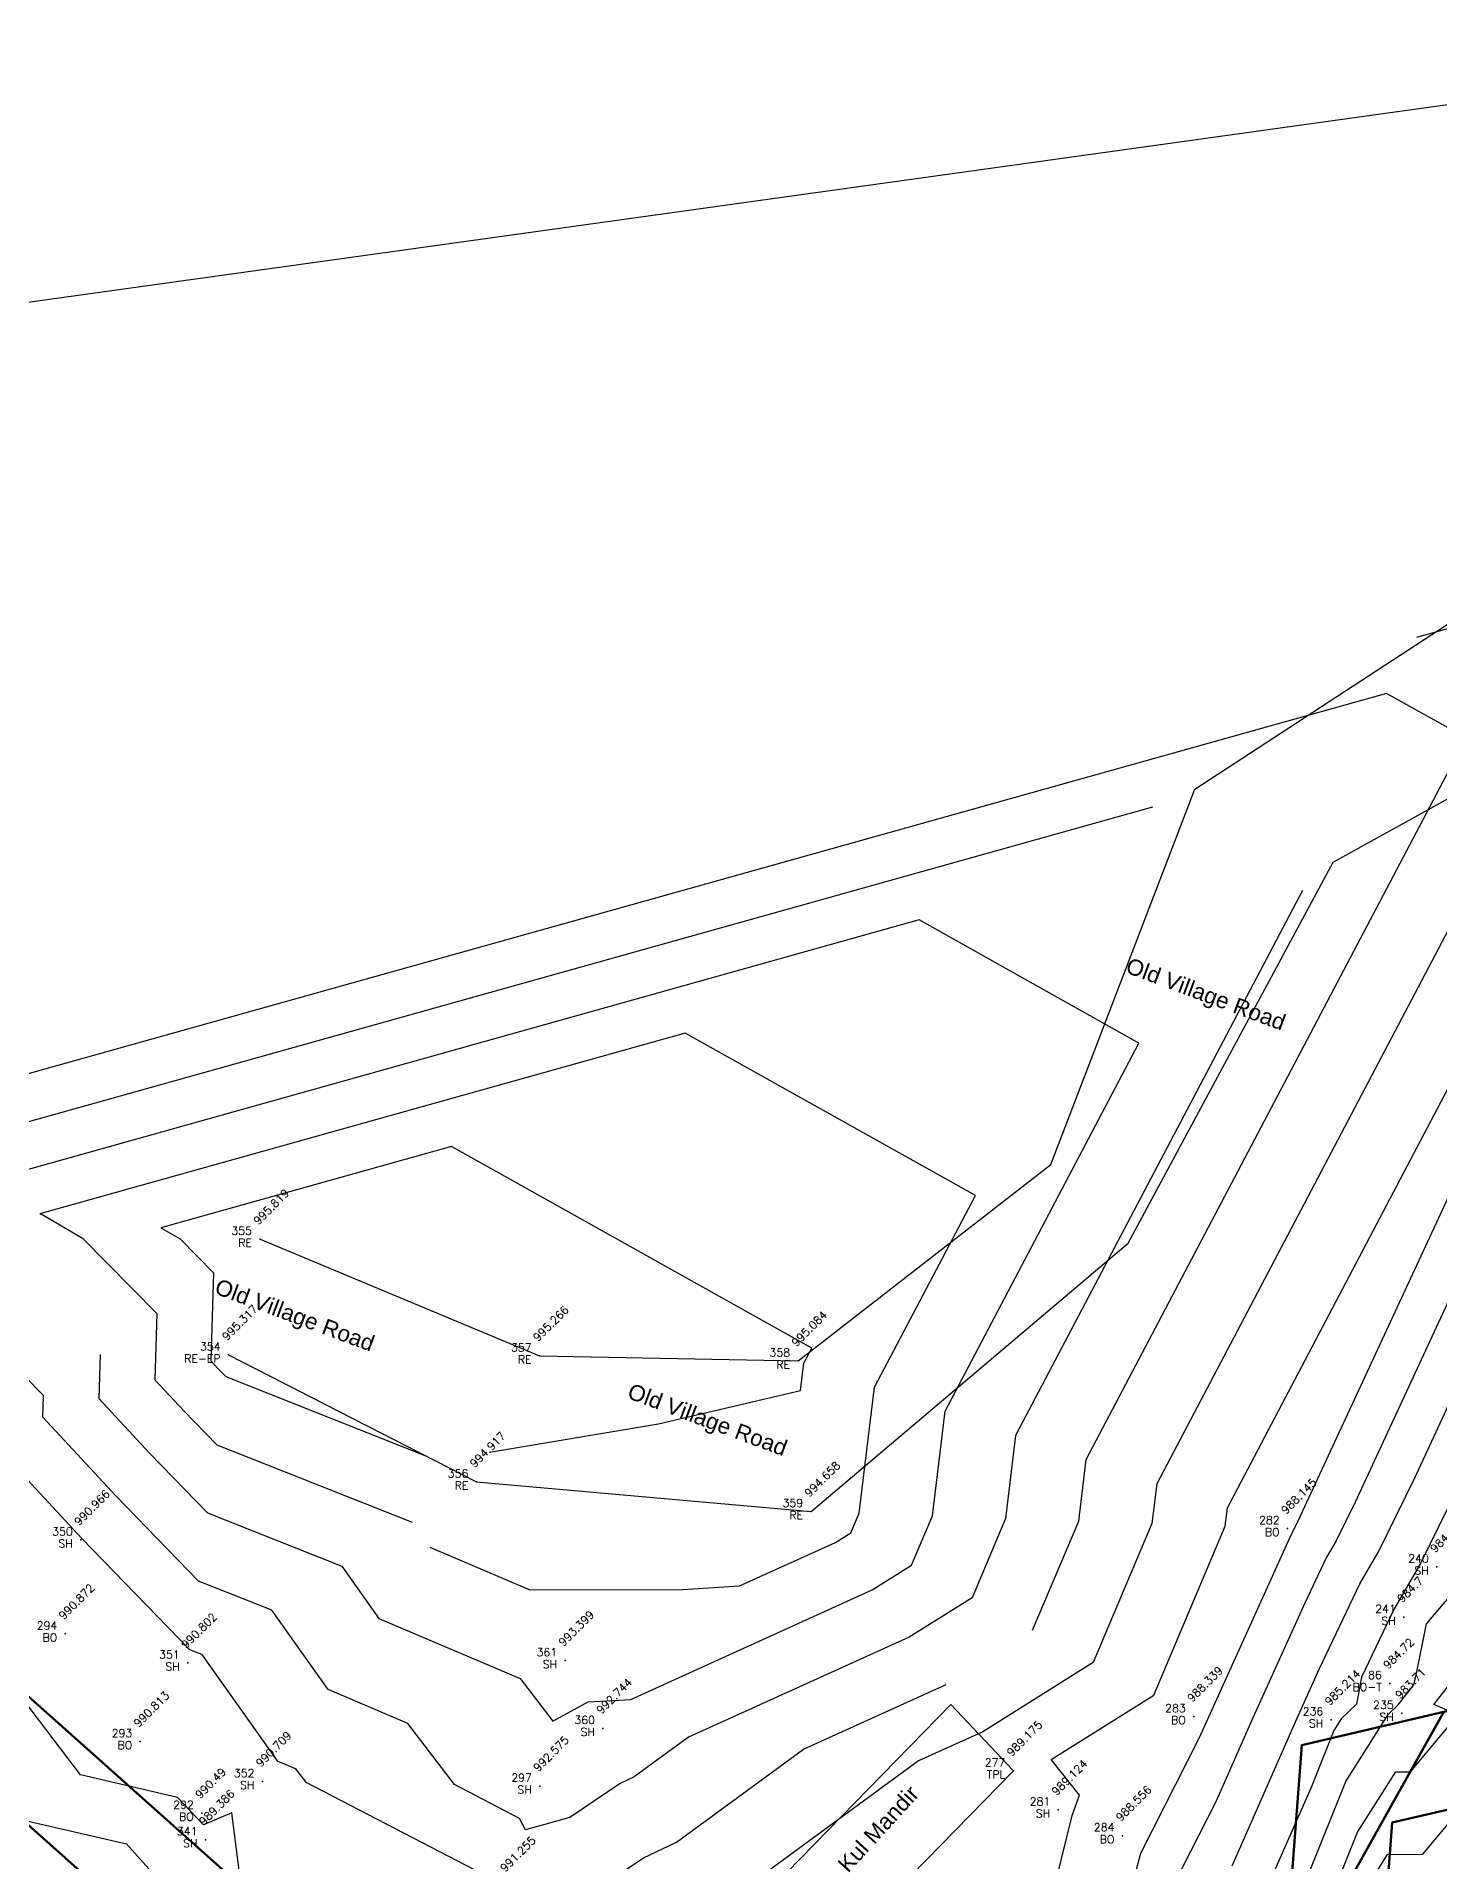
# Model space of a CAD drawing. Header units: metres. Extents: x 319894 to 3389272, y 120 to 6136017.
# Drawn here: x 320793 to 320836.8, y 3067888.1 to 3067945.1 of the extents above; entities that cross this region are included whole.
import ezdxf
from ezdxf.enums import TextEntityAlignment as Align

# ---------------------------------------------------------------- set-up
doc = ezdxf.new("R2010")
doc.units = ezdxf.units.M
doc.header["$MEASUREMENT"] = 0
doc.layers.add('a_MUEBLE', color=255, linetype='Continuous', lineweight=5)
for name, color, linetype in [('BO', 7, 'Continuous'), ('BO-T', 7, 'Continuous'), ('Contour', 254, 'Continuous'), ('Index_Contour', 8, 'Continuous'), ('Points', 7, 'Continuous'), ('Points-ELV', 6, 'Continuous'), ('Points-NUM', 4, 'Continuous'), ('Points-TXT', 3, 'Continuous'), ('RE', 7, 'Continuous'), ('RE-EP', 7, 'Continuous'), ('SH', 7, 'Continuous'), ('TPL', 7, 'Continuous')]:
    doc.layers.add(name, color=color, linetype=linetype)
doc.styles.add('romans', font='romans.shx')
doc.styles.get("Standard").update_dxf_attribs({"font": 'arial.ttf'})

# ---------------------------------------------------------------- blocks, each defined once
blk = doc.blocks.new('POINTS')
at = {"layer": 'Points'}
blk.add_line((0, 0), (0, 0), dxfattribs=at)
blk.add_point((0, 0), dxfattribs=at)
at = {"layer": 'Points-ELV', "style": 'romans'}
blk.add_attdef('ELEV', text='', height=1, rotation=45, dxfattribs=at).set_placement((0, 0), align=Align.BOTTOM_LEFT)
at = {"layer": 'Points-NUM', "style": 'romans'}
blk.add_attdef('PTNUM', text='', height=1, dxfattribs=at).set_placement((0, 0), align=Align.BOTTOM_RIGHT)
at = {"layer": 'Points-TXT', "style": 'romans'}
blk.add_attdef('DESC', text='', height=1, dxfattribs=at).set_placement((0, 0), align=Align.BOTTOM_RIGHT)

msp = doc.modelspace()

# ---------------------------------------------------------------- linework, layer by layer
msp.add_lwpolyline([(320714.358, 3067858.369), (320783.146, 3067935.457), (320852.353, 3067945.093), (320908.557, 3067906.549), (320873.744, 3067809.352), (320799.392, 3067776.093), (320713.491, 3067801.565)], close=True)
for points, elevation in [([(320799.984, 3067907.513), (320808.719, 3067903.866), (320816.793, 3067903.707), (320824.686, 3067909.845), (320829.189, 3067921.578), (320838.808, 3067927.86), (320853.419, 3067926.081), (320856.375, 3067916.561), (320865.389, 3067898.85), (320877.408, 3067894.589)], 995.819), ([(320799.003, 3067903.895), (320806.744, 3067899.929), (320817.202, 3067899.005), (320827.105, 3067907.39), (320833.512, 3067919.29), (320840.401, 3067923.106), (320851.29, 3067923.335), (320853.796, 3067914.741), (320862.305, 3067897.775), (320875.471, 3067892.863)], 995.317), ([(320814.733, 3067885.972), (320821.565, 3067892.976)], 989.679), ([(320823.519, 3067890.901), (320821.565, 3067892.976)], 989.175), ([(320816.687, 3067883.897), (320823.519, 3067890.901)], 989.743)]:
    msp.add_lwpolyline(points, dxfattribs=dict(elevation=elevation))
at = {"color": 3, "lineweight": 50, "elevation": 987.586}
for points in [[(320837.849, 3067892.947), (320832.529, 3067891.702), (320832.107, 3067886.102), (320823.962, 3067873.868), (320818.085, 3067874.404), (320805.657, 3067881.713), (320787.148, 3067898.206), (320781.299, 3067903.444), (320777.917, 3067902.345), (320765.452, 3067887.9), (320765.742, 3067881.201), (320760.327, 3067874.569), (320762.69, 3067869.453), (320761.66, 3067864.603), (320762.922, 3067848.287), (320767.166, 3067836.153), (320773.116, 3067821.854), (320784.535, 3067816.74), (320788.414, 3067815.483), (320791.297, 3067813.735), (320805.956, 3067813.505), (320829.07, 3067812.426), (320835.701, 3067815.002), (320840.969, 3067815.97)], [(320837.25, 3067889.726), (320835.355, 3067889.282), (320835.039, 3067885.094), (320825.469, 3067870.719), (320817.143, 3067871.477), (320803.882, 3067879.277), (320785.149, 3067895.968), (320780.584, 3067900.057), (320779.641, 3067899.75), (320768.501, 3067886.841), (320768.788, 3067880.189), (320763.837, 3067874.124), (320765.831, 3067869.806), (320764.684, 3067864.403), (320765.883, 3067848.908), (320769.969, 3067837.226), (320775.428, 3067824.106), (320785.613, 3067819.544), (320789.671, 3067818.229), (320792.157, 3067816.722), (320806.05, 3067816.504), (320828.576, 3067815.452), (320834.88, 3067817.901), (320839.51, 3067818.752)]]:
    msp.add_lwpolyline(points, dxfattribs=at)
at = {"color": 1, "lineweight": 30, "elevation": 987.586}
msp.add_lwpolyline([(320837.849, 3067892.947), (320832.529, 3067891.702), (320832.107, 3067886.102), (320823.962, 3067873.868), (320818.085, 3067874.404), (320805.657, 3067881.713), (320787.148, 3067898.206), (320781.299, 3067903.444), (320777.917, 3067902.345), (320765.452, 3067887.9), (320765.742, 3067881.201), (320760.327, 3067874.569), (320762.69, 3067869.453), (320761.66, 3067864.603), (320762.922, 3067848.287), (320767.166, 3067836.153), (320773.116, 3067821.854), (320784.535, 3067816.74), (320788.414, 3067815.483), (320791.297, 3067813.735), (320805.956, 3067813.505), (320829.07, 3067812.426), (320835.701, 3067815.002), (320840.969, 3067815.97)], dxfattribs=at)
at = {"color": 1, "elevation": 987.586}
msp.add_lwpolyline([(320805.657, 3067881.713), (320787.148, 3067898.206), (320781.299, 3067903.444), (320777.917, 3067902.345), (320765.452, 3067887.9)], dxfattribs=at)
msp.add_lwpolyline([(320832.271, 3067884.348), (320836.964, 3067892.74), (320832.529, 3067891.702), (320832.107, 3067886.102), (320826.303, 3067877.386), (320829.677, 3067874.802)], close=True, dxfattribs=at)
at = {"color": 2, "lineweight": 158}
msp.add_lwpolyline([(320832.271, 3067884.348), (320835.666, 3067890.418), (320836.964, 3067892.74)], dxfattribs=at)
at = {"layer": 'a_MUEBLE', "lineweight": 40, "elevation": 968}
msp.add_lwpolyline([(320832.271, 3067884.348), (320835.666, 3067890.418), (320836.964, 3067892.74)], dxfattribs=at)
at = {"layer": 'Contour'}
for points in [[(320824.122, 3067895.296), (320825.563, 3067898.705), (320825.796, 3067900.625), (320837.663, 3067923.173), (320835.178, 3067924.564), (320781.752, 3067909.601), (320782.02, 3067909.532), (320785.283, 3067907.603), (320791.213, 3067901.587), (320788.622, 3067901.546), (320788.908, 3067901.092), (320789.513, 3067900.502), (320791.543, 3067901.014), (320792.594, 3067900.128), (320794.42, 3067898.16), (320797.782, 3067894.692), (320798.16, 3067894.542), (320800.522, 3067891.215), (320801.083, 3067890.976), (320801.412, 3067890.546), (320806.979, 3067887.655)], [(320827.105, 3067886.839), (320827.499, 3067888.325), (320829.329, 3067891.922), (320829.622, 3067892.587), (320832.157, 3067898.175), (320832.242, 3067898.354), (320832.358, 3067898.578), (320842.922, 3067921.354)], [(320832.553, 3067918.406), (320823.591, 3067901.38), (320823.278, 3067898.787), (320822.23, 3067896.31), (320820.265, 3067895.076), (320813.371, 3067891.95), (320811.678, 3067890.709), (320811.24, 3067890.502), (320809.667, 3067889.442), (320808.277, 3067889.059), (320808.09, 3067889.414), (320806.057, 3067890.469), (320804.598, 3067892.38), (320802.111, 3067893.44), (320800.352, 3067895.917), (320798.065, 3067896.824), (320795.482, 3067899.488), (320793.201, 3067901.947), (320793.222, 3067902.625), (320788.334, 3067907.584), (320785.748, 3067909.113), (320785.536, 3067909.168), (320827.875, 3067921.026)], [(320794.993, 3067903.905), (320794.95, 3067902.534), (320796.544, 3067900.817), (320798.348, 3067898.956), (320802.543, 3067897.293), (320803.699, 3067895.664), (320808.114, 3067893.783), (320809.135, 3067892.446), (320810.236, 3067893.054), (320811.568, 3067893.133), (320819.112, 3067896.554), (320820.339, 3067897.324), (320820.992, 3067898.869), (320821.387, 3067902.134), (320827.443, 3067913.64), (320820.572, 3067917.487), (320789.319, 3067908.735), (320789.476, 3067908.694), (320791.384, 3067907.566)], [(320842.638, 3067917.488), (320834.209, 3067899.316), (320833.602, 3067898.081), (320833.295, 3067897.551), (320832.622, 3067896.136), (320830.997, 3067892.554), (320829.843, 3067889.928), (320828.526, 3067887.34)], [(320805.288, 3067897.889), (320808.419, 3067896.554), (320813.185, 3067896.568), (320814.966, 3067896.675), (320817.96, 3067898.032), (320818.447, 3067898.338), (320818.706, 3067898.951), (320819.183, 3067902.889), (320822.333, 3067908.874), (320813.269, 3067913.949), (320793.102, 3067908.301), (320793.203, 3067908.275), (320794.435, 3067907.547), (320796.763, 3067905.185), (320796.699, 3067903.121), (320797.605, 3067902.145), (320798.631, 3067901.087), (320804.735, 3067898.668)], [(320824.337, 3067885.353), (320825.36, 3067889.504), (320825.591, 3067890.142), (320824.699, 3067891.256), (320827.905, 3067893.268), (320830.135, 3067898.541), (320830.205, 3067899.116), (320837.731, 3067913.417)], [(320830.357, 3067887.935), (320832.372, 3067892.521), (320833.087, 3067894.097), (320834.349, 3067896.747), (320834.924, 3067897.74), (320836.061, 3067900.053), (320842.354, 3067913.622)], [(320778.581, 3067906.778), (320779.237, 3067906.598), (320781.588, 3067904.053), (320784.376, 3067901.202), (320785.081, 3067900.083), (320785.995, 3067899.914), (320787.902, 3067897.261), (320789.277, 3067895.925), (320789.099, 3067894.257), (320789.506, 3067893.66), (320791.256, 3067890.564), (320792.068, 3067889.487), (320795.811, 3067888.618), (320796.775, 3067887.544)], [(320831.661, 3067884.968), (320833.904, 3067890.568), (320835.229, 3067892.657), (320835.546, 3067892.964), (320836.036, 3067893.582), (320836.115, 3067893.945), (320836.427, 3067895.493), (320837.194, 3067896.4)], [(320811.3, 3067887.733), (320811.969, 3067888.184), (320812.994, 3067888.668), (320816.963, 3067891.579), (320821.417, 3067893.598)], [(320832.807, 3067885.316), (320834.275, 3067888.981), (320835.47, 3067890.864), (320835.927, 3067890.868), (320837.414, 3067892.646), (320836.654, 3067892.969), (320837.087, 3067893.515)], [(320834.647, 3067887.394), (320835.211, 3067888.283), (320836.312, 3067888.294), (320839.894, 3067892.576)]]:
    msp.add_lwpolyline(points, dxfattribs=at)
at = {"layer": 'Index_Contour'}
for points in [[(320836.12, 3067926.321), (320842.481, 3067928.102)], [(320842.773, 3067927.939), (320828, 3067899.871), (320827.849, 3067898.623), (320826.013, 3067894.282), (320822.569, 3067892.12), (320820.556, 3067891.207), (320814.311, 3067886.627)], [(320807.214, 3067900.865), (320812.431, 3067901.739), (320816.874, 3067902.78), (320816.978, 3067903.643), (320817.222, 3067904.107), (320805.965, 3067910.411), (320796.886, 3067907.868), (320797.486, 3067907.528), (320798.534, 3067906.465), (320798.449, 3067903.709), (320798.667, 3067903.474), (320798.914, 3067903.219), (320805.138, 3067900.752)], [(320799.375, 3067887.462), (320799.107, 3067889.592), (320798.217, 3067889.21), (320797.405, 3067890.067), (320794.371, 3067890.77), (320792.669, 3067893.028), (320791.854, 3067894.47), (320790.763, 3067896.068), (320790.842, 3067896.807), (320788.434, 3067899.147), (320787.461, 3067900.501), (320786.995, 3067900.587), (320783.746, 3067905.746), (320782.171, 3067907.361), (320780.591, 3067908.121), (320780.153, 3067908.202)], [(320837.912, 3067900.791), (320836.245, 3067897.4), (320835.402, 3067895.944), (320834.396, 3067893.83), (320834.244, 3067892.987), (320833.766, 3067892.523), (320833.533, 3067892.155), (320832.823, 3067890.383), (320830.871, 3067885.941)]]:
    msp.add_lwpolyline(points, dxfattribs=at)

# ---------------------------------------------------------------- block references
at = {"layer": 'BO', "linetype": 'Continuous'}
ref = msp.add_blockref('POINTS', (320832.089, 3067898.471, 988.145), dxfattribs=at)
ref.add_attrib('PTNUM', '282', dxfattribs={"layer": 'Points-NUM', "height": 0.25, "style": 'romans'}).set_placement((320831.839, 3067898.533, 988.145), align=Align.BOTTOM_RIGHT)
ref.add_attrib('DESC', 'BO', dxfattribs={"layer": 'Points-TXT', "height": 0.25, "style": 'romans'}).set_placement((320831.839, 3067898.158, 988.145), align=Align.BOTTOM_RIGHT)
ref.add_attrib('ELEV', '988.145', dxfattribs={"layer": 'Points-ELV', "height": 0.25, "rotation": 45, "style": 'romans'}).set_placement((320832.089, 3067898.846, 988.145), align=Align.BOTTOM_LEFT)
ref = msp.add_blockref('POINTS', (320793.901, 3067895.177, 990.872), dxfattribs=at)
ref.add_attrib('PTNUM', '294', dxfattribs={"layer": 'Points-NUM', "height": 0.25, "style": 'romans'}).set_placement((320793.651, 3067895.239, 990.872), align=Align.BOTTOM_RIGHT)
ref.add_attrib('DESC', 'BO', dxfattribs={"layer": 'Points-TXT', "height": 0.25, "style": 'romans'}).set_placement((320793.651, 3067894.864, 990.872), align=Align.BOTTOM_RIGHT)
ref.add_attrib('ELEV', '990.872', dxfattribs={"layer": 'Points-ELV', "height": 0.25, "rotation": 45, "style": 'romans'}).set_placement((320793.901, 3067895.552, 990.872), align=Align.BOTTOM_LEFT)
ref = msp.add_blockref('POINTS', (320829.155, 3067892.598, 988.339), dxfattribs=at)
ref.add_attrib('PTNUM', '283', dxfattribs={"layer": 'Points-NUM', "height": 0.25, "style": 'romans'}).set_placement((320828.905, 3067892.66, 988.339), align=Align.BOTTOM_RIGHT)
ref.add_attrib('DESC', 'BO', dxfattribs={"layer": 'Points-TXT', "height": 0.25, "style": 'romans'}).set_placement((320828.905, 3067892.285, 988.339), align=Align.BOTTOM_RIGHT)
ref.add_attrib('ELEV', '988.339', dxfattribs={"layer": 'Points-ELV', "height": 0.25, "rotation": 45, "style": 'romans'}).set_placement((320829.155, 3067892.973, 988.339), align=Align.BOTTOM_LEFT)
ref = msp.add_blockref('POINTS', (320796.243, 3067891.814, 990.813), dxfattribs=at)
ref.add_attrib('PTNUM', '293', dxfattribs={"layer": 'Points-NUM', "height": 0.25, "style": 'romans'}).set_placement((320795.993, 3067891.876, 990.813), align=Align.BOTTOM_RIGHT)
ref.add_attrib('DESC', 'BO', dxfattribs={"layer": 'Points-TXT', "height": 0.25, "style": 'romans'}).set_placement((320795.993, 3067891.501, 990.813), align=Align.BOTTOM_RIGHT)
ref.add_attrib('ELEV', '990.813', dxfattribs={"layer": 'Points-ELV', "height": 0.25, "rotation": 45, "style": 'romans'}).set_placement((320796.243, 3067892.189, 990.813), align=Align.BOTTOM_LEFT)
ref = msp.add_blockref('POINTS', (320798.165, 3067889.579, 990.49), dxfattribs=at)
ref.add_attrib('PTNUM', '292', dxfattribs={"layer": 'Points-NUM', "height": 0.25, "style": 'romans'}).set_placement((320797.915, 3067889.641, 990.49), align=Align.BOTTOM_RIGHT)
ref.add_attrib('DESC', 'BO', dxfattribs={"layer": 'Points-TXT', "height": 0.25, "style": 'romans'}).set_placement((320797.915, 3067889.266, 990.49), align=Align.BOTTOM_RIGHT)
ref.add_attrib('ELEV', '990.49', dxfattribs={"layer": 'Points-ELV', "height": 0.25, "rotation": 45, "style": 'romans'}).set_placement((320798.165, 3067889.954, 990.49), align=Align.BOTTOM_LEFT)
ref = msp.add_blockref('POINTS', (320826.927, 3067888.872, 988.556), dxfattribs=at)
ref.add_attrib('PTNUM', '284', dxfattribs={"layer": 'Points-NUM', "height": 0.25, "style": 'romans'}).set_placement((320826.677, 3067888.934, 988.556), align=Align.BOTTOM_RIGHT)
ref.add_attrib('DESC', 'BO', dxfattribs={"layer": 'Points-TXT', "height": 0.25, "style": 'romans'}).set_placement((320826.677, 3067888.559, 988.556), align=Align.BOTTOM_RIGHT)
ref.add_attrib('ELEV', '988.556', dxfattribs={"layer": 'Points-ELV', "height": 0.25, "rotation": 45, "style": 'romans'}).set_placement((320826.927, 3067889.247, 988.556), align=Align.BOTTOM_LEFT)
at = {"layer": 'BO-T', "linetype": 'Continuous'}
ref = msp.add_blockref('POINTS', (320835.279, 3067893.631, 984.72), dxfattribs=at)
ref.add_attrib('PTNUM', '86', dxfattribs={"layer": 'Points-NUM', "height": 0.25, "style": 'romans'}).set_placement((320835.029, 3067893.693, 984.72), align=Align.BOTTOM_RIGHT)
ref.add_attrib('DESC', 'BO-T', dxfattribs={"layer": 'Points-TXT', "height": 0.25, "style": 'romans'}).set_placement((320835.029, 3067893.318, 984.72), align=Align.BOTTOM_RIGHT)
ref.add_attrib('ELEV', '984.72', dxfattribs={"layer": 'Points-ELV', "height": 0.25, "rotation": 45, "style": 'romans'}).set_placement((320835.279, 3067894.006, 984.72), align=Align.BOTTOM_LEFT)
at = {"layer": 'RE', "linetype": 'Continuous'}
ref = msp.add_blockref('POINTS', (320808.719, 3067903.866, 995.266), dxfattribs=at)
ref.add_attrib('PTNUM', '357', dxfattribs={"layer": 'Points-NUM', "height": 0.25, "style": 'romans'}).set_placement((320808.469, 3067903.928, 995.266), align=Align.BOTTOM_RIGHT)
ref.add_attrib('DESC', 'RE', dxfattribs={"layer": 'Points-TXT', "height": 0.25, "style": 'romans'}).set_placement((320808.469, 3067903.553, 995.266), align=Align.BOTTOM_RIGHT)
ref.add_attrib('ELEV', '995.266', dxfattribs={"layer": 'Points-ELV', "height": 0.25, "rotation": 45, "style": 'romans'}).set_placement((320808.719, 3067904.241, 995.266), align=Align.BOTTOM_LEFT)
ref = msp.add_blockref('POINTS', (320816.793, 3067903.707, 995.084), dxfattribs=at)
ref.add_attrib('PTNUM', '358', dxfattribs={"layer": 'Points-NUM', "height": 0.25, "style": 'romans'}).set_placement((320816.543, 3067903.769, 995.084), align=Align.BOTTOM_RIGHT)
ref.add_attrib('DESC', 'RE', dxfattribs={"layer": 'Points-TXT', "height": 0.25, "style": 'romans'}).set_placement((320816.543, 3067903.394, 995.084), align=Align.BOTTOM_RIGHT)
ref.add_attrib('ELEV', '995.084', dxfattribs={"layer": 'Points-ELV', "height": 0.25, "rotation": 45, "style": 'romans'}).set_placement((320816.793, 3067904.082, 995.084), align=Align.BOTTOM_LEFT)
ref = msp.add_blockref('POINTS', (320806.744, 3067899.929, 994.917), dxfattribs=at)
ref.add_attrib('PTNUM', '356', dxfattribs={"layer": 'Points-NUM', "height": 0.25, "style": 'romans'}).set_placement((320806.494, 3067899.991, 994.917), align=Align.BOTTOM_RIGHT)
ref.add_attrib('DESC', 'RE', dxfattribs={"layer": 'Points-TXT', "height": 0.25, "style": 'romans'}).set_placement((320806.494, 3067899.616, 994.917), align=Align.BOTTOM_RIGHT)
ref.add_attrib('ELEV', '994.917', dxfattribs={"layer": 'Points-ELV', "height": 0.25, "rotation": 45, "style": 'romans'}).set_placement((320806.744, 3067900.304, 994.917), align=Align.BOTTOM_LEFT)
ref = msp.add_blockref('POINTS', (320817.202, 3067899.005, 994.658), dxfattribs=at)
ref.add_attrib('PTNUM', '359', dxfattribs={"layer": 'Points-NUM', "height": 0.25, "style": 'romans'}).set_placement((320816.952, 3067899.067, 994.658), align=Align.BOTTOM_RIGHT)
ref.add_attrib('DESC', 'RE', dxfattribs={"layer": 'Points-TXT', "height": 0.25, "style": 'romans'}).set_placement((320816.952, 3067898.692, 994.658), align=Align.BOTTOM_RIGHT)
ref.add_attrib('ELEV', '994.658', dxfattribs={"layer": 'Points-ELV', "height": 0.25, "rotation": 45, "style": 'romans'}).set_placement((320817.202, 3067899.38, 994.658), align=Align.BOTTOM_LEFT)
at = {"layer": 'RE-EP', "linetype": 'Continuous'}
ref = msp.add_blockref('POINTS', (320799.984, 3067907.513, 995.819), dxfattribs=at)
ref.add_attrib('PTNUM', '355', dxfattribs={"layer": 'Points-NUM', "height": 0.25, "style": 'romans'}).set_placement((320799.734, 3067907.575, 995.819), align=Align.BOTTOM_RIGHT)
ref.add_attrib('DESC', 'RE', dxfattribs={"layer": 'Points-TXT', "height": 0.25, "style": 'romans'}).set_placement((320799.734, 3067907.2, 995.819), align=Align.BOTTOM_RIGHT)
ref.add_attrib('ELEV', '995.819', dxfattribs={"layer": 'Points-ELV', "height": 0.25, "rotation": 45, "style": 'romans'}).set_placement((320799.984, 3067907.888, 995.819), align=Align.BOTTOM_LEFT)
ref = msp.add_blockref('POINTS', (320799.003, 3067903.895, 995.317), dxfattribs=at)
ref.add_attrib('PTNUM', '354', dxfattribs={"layer": 'Points-NUM', "height": 0.25, "style": 'romans'}).set_placement((320798.753, 3067903.957, 995.317), align=Align.BOTTOM_RIGHT)
ref.add_attrib('DESC', 'RE-EP', dxfattribs={"layer": 'Points-TXT', "height": 0.25, "style": 'romans'}).set_placement((320798.753, 3067903.582, 995.317), align=Align.BOTTOM_RIGHT)
ref.add_attrib('ELEV', '995.317', dxfattribs={"layer": 'Points-ELV', "height": 0.25, "rotation": 45, "style": 'romans'}).set_placement((320799.003, 3067904.27, 995.317), align=Align.BOTTOM_LEFT)
at = {"layer": 'SH', "linetype": 'Continuous'}
ref = msp.add_blockref('POINTS', (320794.384, 3067898.115, 990.966), dxfattribs=at)
ref.add_attrib('PTNUM', '350', dxfattribs={"layer": 'Points-NUM', "height": 0.25, "style": 'romans'}).set_placement((320794.134, 3067898.177, 990.966), align=Align.BOTTOM_RIGHT)
ref.add_attrib('DESC', 'SH', dxfattribs={"layer": 'Points-TXT', "height": 0.25, "style": 'romans'}).set_placement((320794.134, 3067897.802, 990.966), align=Align.BOTTOM_RIGHT)
ref.add_attrib('ELEV', '990.966', dxfattribs={"layer": 'Points-ELV', "height": 0.25, "rotation": 45, "style": 'romans'}).set_placement((320794.384, 3067898.49, 990.966), align=Align.BOTTOM_LEFT)
ref = msp.add_blockref('POINTS', (320836.748, 3067897.27, 984.619), dxfattribs=at)
ref.add_attrib('PTNUM', '240', dxfattribs={"layer": 'Points-NUM', "height": 0.25, "style": 'romans'}).set_placement((320836.498, 3067897.332, 984.619), align=Align.BOTTOM_RIGHT)
ref.add_attrib('DESC', 'SH', dxfattribs={"layer": 'Points-TXT', "height": 0.25, "style": 'romans'}).set_placement((320836.498, 3067896.957, 984.619), align=Align.BOTTOM_RIGHT)
ref.add_attrib('ELEV', '984.619', dxfattribs={"layer": 'Points-ELV', "height": 0.25, "rotation": 45, "style": 'romans'}).set_placement((320836.748, 3067897.645, 984.619), align=Align.BOTTOM_LEFT)
ref = msp.add_blockref('POINTS', (320835.718, 3067895.703, 984.7), dxfattribs=at)
ref.add_attrib('PTNUM', '241', dxfattribs={"layer": 'Points-NUM', "height": 0.25, "style": 'romans'}).set_placement((320835.468, 3067895.765, 984.7), align=Align.BOTTOM_RIGHT)
ref.add_attrib('DESC', 'SH', dxfattribs={"layer": 'Points-TXT', "height": 0.25, "style": 'romans'}).set_placement((320835.468, 3067895.39, 984.7), align=Align.BOTTOM_RIGHT)
ref.add_attrib('ELEV', '984.7', dxfattribs={"layer": 'Points-ELV', "height": 0.25, "rotation": 45, "style": 'romans'}).set_placement((320835.718, 3067896.078, 984.7), align=Align.BOTTOM_LEFT)
ref = msp.add_blockref('POINTS', (320797.726, 3067894.27, 990.802), dxfattribs=at)
ref.add_attrib('PTNUM', '351', dxfattribs={"layer": 'Points-NUM', "height": 0.25, "style": 'romans'}).set_placement((320797.476, 3067894.332, 990.802), align=Align.BOTTOM_RIGHT)
ref.add_attrib('DESC', 'SH', dxfattribs={"layer": 'Points-TXT', "height": 0.25, "style": 'romans'}).set_placement((320797.476, 3067893.957, 990.802), align=Align.BOTTOM_RIGHT)
ref.add_attrib('ELEV', '990.802', dxfattribs={"layer": 'Points-ELV', "height": 0.25, "rotation": 45, "style": 'romans'}).set_placement((320797.726, 3067894.645, 990.802), align=Align.BOTTOM_LEFT)
ref = msp.add_blockref('POINTS', (320809.516, 3067894.343, 993.399), dxfattribs=at)
ref.add_attrib('PTNUM', '361', dxfattribs={"layer": 'Points-NUM', "height": 0.25, "style": 'romans'}).set_placement((320809.266, 3067894.405, 993.399), align=Align.BOTTOM_RIGHT)
ref.add_attrib('DESC', 'SH', dxfattribs={"layer": 'Points-TXT', "height": 0.25, "style": 'romans'}).set_placement((320809.266, 3067894.03, 993.399), align=Align.BOTTOM_RIGHT)
ref.add_attrib('ELEV', '993.399', dxfattribs={"layer": 'Points-ELV', "height": 0.25, "rotation": 45, "style": 'romans'}).set_placement((320809.516, 3067894.718, 993.399), align=Align.BOTTOM_LEFT)
ref = msp.add_blockref('POINTS', (320833.453, 3067892.495, 985.214), dxfattribs=at)
ref.add_attrib('PTNUM', '236', dxfattribs={"layer": 'Points-NUM', "height": 0.25, "style": 'romans'}).set_placement((320833.203, 3067892.557, 985.214), align=Align.BOTTOM_RIGHT)
ref.add_attrib('DESC', 'SH', dxfattribs={"layer": 'Points-TXT', "height": 0.25, "style": 'romans'}).set_placement((320833.203, 3067892.182, 985.214), align=Align.BOTTOM_RIGHT)
ref.add_attrib('ELEV', '985.214', dxfattribs={"layer": 'Points-ELV', "height": 0.25, "rotation": 45, "style": 'romans'}).set_placement((320833.453, 3067892.87, 985.214), align=Align.BOTTOM_LEFT)
ref = msp.add_blockref('POINTS', (320835.653, 3067892.696, 983.71), dxfattribs=at)
ref.add_attrib('PTNUM', '235', dxfattribs={"layer": 'Points-NUM', "height": 0.25, "style": 'romans'}).set_placement((320835.403, 3067892.758, 983.71), align=Align.BOTTOM_RIGHT)
ref.add_attrib('DESC', 'SH', dxfattribs={"layer": 'Points-TXT', "height": 0.25, "style": 'romans'}).set_placement((320835.403, 3067892.383, 983.71), align=Align.BOTTOM_RIGHT)
ref.add_attrib('ELEV', '983.71', dxfattribs={"layer": 'Points-ELV', "height": 0.25, "rotation": 45, "style": 'romans'}).set_placement((320835.653, 3067893.071, 983.71), align=Align.BOTTOM_LEFT)
ref = msp.add_blockref('POINTS', (320810.698, 3067892.227, 992.744), dxfattribs=at)
ref.add_attrib('PTNUM', '360', dxfattribs={"layer": 'Points-NUM', "height": 0.25, "style": 'romans'}).set_placement((320810.448, 3067892.289, 992.744), align=Align.BOTTOM_RIGHT)
ref.add_attrib('DESC', 'SH', dxfattribs={"layer": 'Points-TXT', "height": 0.25, "style": 'romans'}).set_placement((320810.448, 3067891.914, 992.744), align=Align.BOTTOM_RIGHT)
ref.add_attrib('ELEV', '992.744', dxfattribs={"layer": 'Points-ELV', "height": 0.25, "rotation": 45, "style": 'romans'}).set_placement((320810.698, 3067892.602, 992.744), align=Align.BOTTOM_LEFT)
ref = msp.add_blockref('POINTS', (320800.06, 3067890.568, 990.709), dxfattribs=at)
ref.add_attrib('PTNUM', '352', dxfattribs={"layer": 'Points-NUM', "height": 0.25, "style": 'romans'}).set_placement((320799.81, 3067890.63, 990.709), align=Align.BOTTOM_RIGHT)
ref.add_attrib('DESC', 'SH', dxfattribs={"layer": 'Points-TXT', "height": 0.25, "style": 'romans'}).set_placement((320799.81, 3067890.255, 990.709), align=Align.BOTTOM_RIGHT)
ref.add_attrib('ELEV', '990.709', dxfattribs={"layer": 'Points-ELV', "height": 0.25, "rotation": 45, "style": 'romans'}).set_placement((320800.06, 3067890.943, 990.709), align=Align.BOTTOM_LEFT)
ref = msp.add_blockref('POINTS', (320808.728, 3067890.425, 992.575), dxfattribs=at)
ref.add_attrib('PTNUM', '297', dxfattribs={"layer": 'Points-NUM', "height": 0.25, "style": 'romans'}).set_placement((320808.478, 3067890.487, 992.575), align=Align.BOTTOM_RIGHT)
ref.add_attrib('DESC', 'SH', dxfattribs={"layer": 'Points-TXT', "height": 0.25, "style": 'romans'}).set_placement((320808.478, 3067890.112, 992.575), align=Align.BOTTOM_RIGHT)
ref.add_attrib('ELEV', '992.575', dxfattribs={"layer": 'Points-ELV', "height": 0.25, "rotation": 45, "style": 'romans'}).set_placement((320808.728, 3067890.8, 992.575), align=Align.BOTTOM_LEFT)
ref = msp.add_blockref('POINTS', (320824.922, 3067889.681, 989.124), dxfattribs=at)
ref.add_attrib('PTNUM', '281', dxfattribs={"layer": 'Points-NUM', "height": 0.25, "style": 'romans'}).set_placement((320824.672, 3067889.743, 989.124), align=Align.BOTTOM_RIGHT)
ref.add_attrib('DESC', 'SH', dxfattribs={"layer": 'Points-TXT', "height": 0.25, "style": 'romans'}).set_placement((320824.672, 3067889.368, 989.124), align=Align.BOTTOM_RIGHT)
ref.add_attrib('ELEV', '989.124', dxfattribs={"layer": 'Points-ELV', "height": 0.25, "rotation": 45, "style": 'romans'}).set_placement((320824.922, 3067890.056, 989.124), align=Align.BOTTOM_LEFT)
ref = msp.add_blockref('POINTS', (320798.282, 3067888.747, 989.386), dxfattribs=at)
ref.add_attrib('PTNUM', '341', dxfattribs={"layer": 'Points-NUM', "height": 0.25, "style": 'romans'}).set_placement((320798.032, 3067888.809, 989.386), align=Align.BOTTOM_RIGHT)
ref.add_attrib('DESC', 'SH', dxfattribs={"layer": 'Points-TXT', "height": 0.25, "style": 'romans'}).set_placement((320798.032, 3067888.434, 989.386), align=Align.BOTTOM_RIGHT)
ref.add_attrib('ELEV', '989.386', dxfattribs={"layer": 'Points-ELV', "height": 0.25, "rotation": 45, "style": 'romans'}).set_placement((320798.282, 3067889.122, 989.386), align=Align.BOTTOM_LEFT)
ref = msp.add_blockref('POINTS', (320807.691, 3067887.29, 991.255), dxfattribs=at)
ref.add_attrib('PTNUM', '298', dxfattribs={"layer": 'Points-NUM', "height": 0.25, "style": 'romans'}).set_placement((320807.441, 3067887.352, 991.255), align=Align.BOTTOM_RIGHT)
ref.add_attrib('DESC', 'SH', dxfattribs={"layer": 'Points-TXT', "height": 0.25, "style": 'romans'}).set_placement((320807.441, 3067886.977, 991.255), align=Align.BOTTOM_RIGHT)
ref.add_attrib('ELEV', '991.255', dxfattribs={"layer": 'Points-ELV', "height": 0.25, "rotation": 45, "style": 'romans'}).set_placement((320807.691, 3067887.665, 991.255), align=Align.BOTTOM_LEFT)
at = {"layer": 'TPL', "linetype": 'Continuous'}
ref = msp.add_blockref('POINTS', (320823.519, 3067890.901, 989.175), dxfattribs=at)
ref.add_attrib('PTNUM', '277', dxfattribs={"layer": 'Points-NUM', "height": 0.25, "style": 'romans'}).set_placement((320823.269, 3067890.963, 989.175), align=Align.BOTTOM_RIGHT)
ref.add_attrib('DESC', 'TPL', dxfattribs={"layer": 'Points-TXT', "height": 0.25, "style": 'romans'}).set_placement((320823.269, 3067890.588, 989.175), align=Align.BOTTOM_RIGHT)
ref.add_attrib('ELEV', '989.175', dxfattribs={"layer": 'Points-ELV', "height": 0.25, "rotation": 45, "style": 'romans'}).set_placement((320823.519, 3067891.276, 989.175), align=Align.BOTTOM_LEFT)

# ---------------------------------------------------------------- texts
at = {"color": 0, "char_height": 0.5, "attachment_point": 1}
for s, insert, rotation in [('Old Village Road', (320827.167, 3067916.326, 995.819), 339.5151), ('Old Village Road', (320798.705, 3067906.295), 339.5151), ('Old Village Road', (320811.6, 3067903.027), 339.5151), ('Kul Mandir', (320817.989, 3067888.022), 47.692)]:
    msp.add_mtext_dynamic_manual_height_columns(s, width=11.37443, gutter_width=1, heights=[0], dxfattribs=dict(at, insert=insert, rotation=rotation))

doc.saveas('drawing.dxf')
